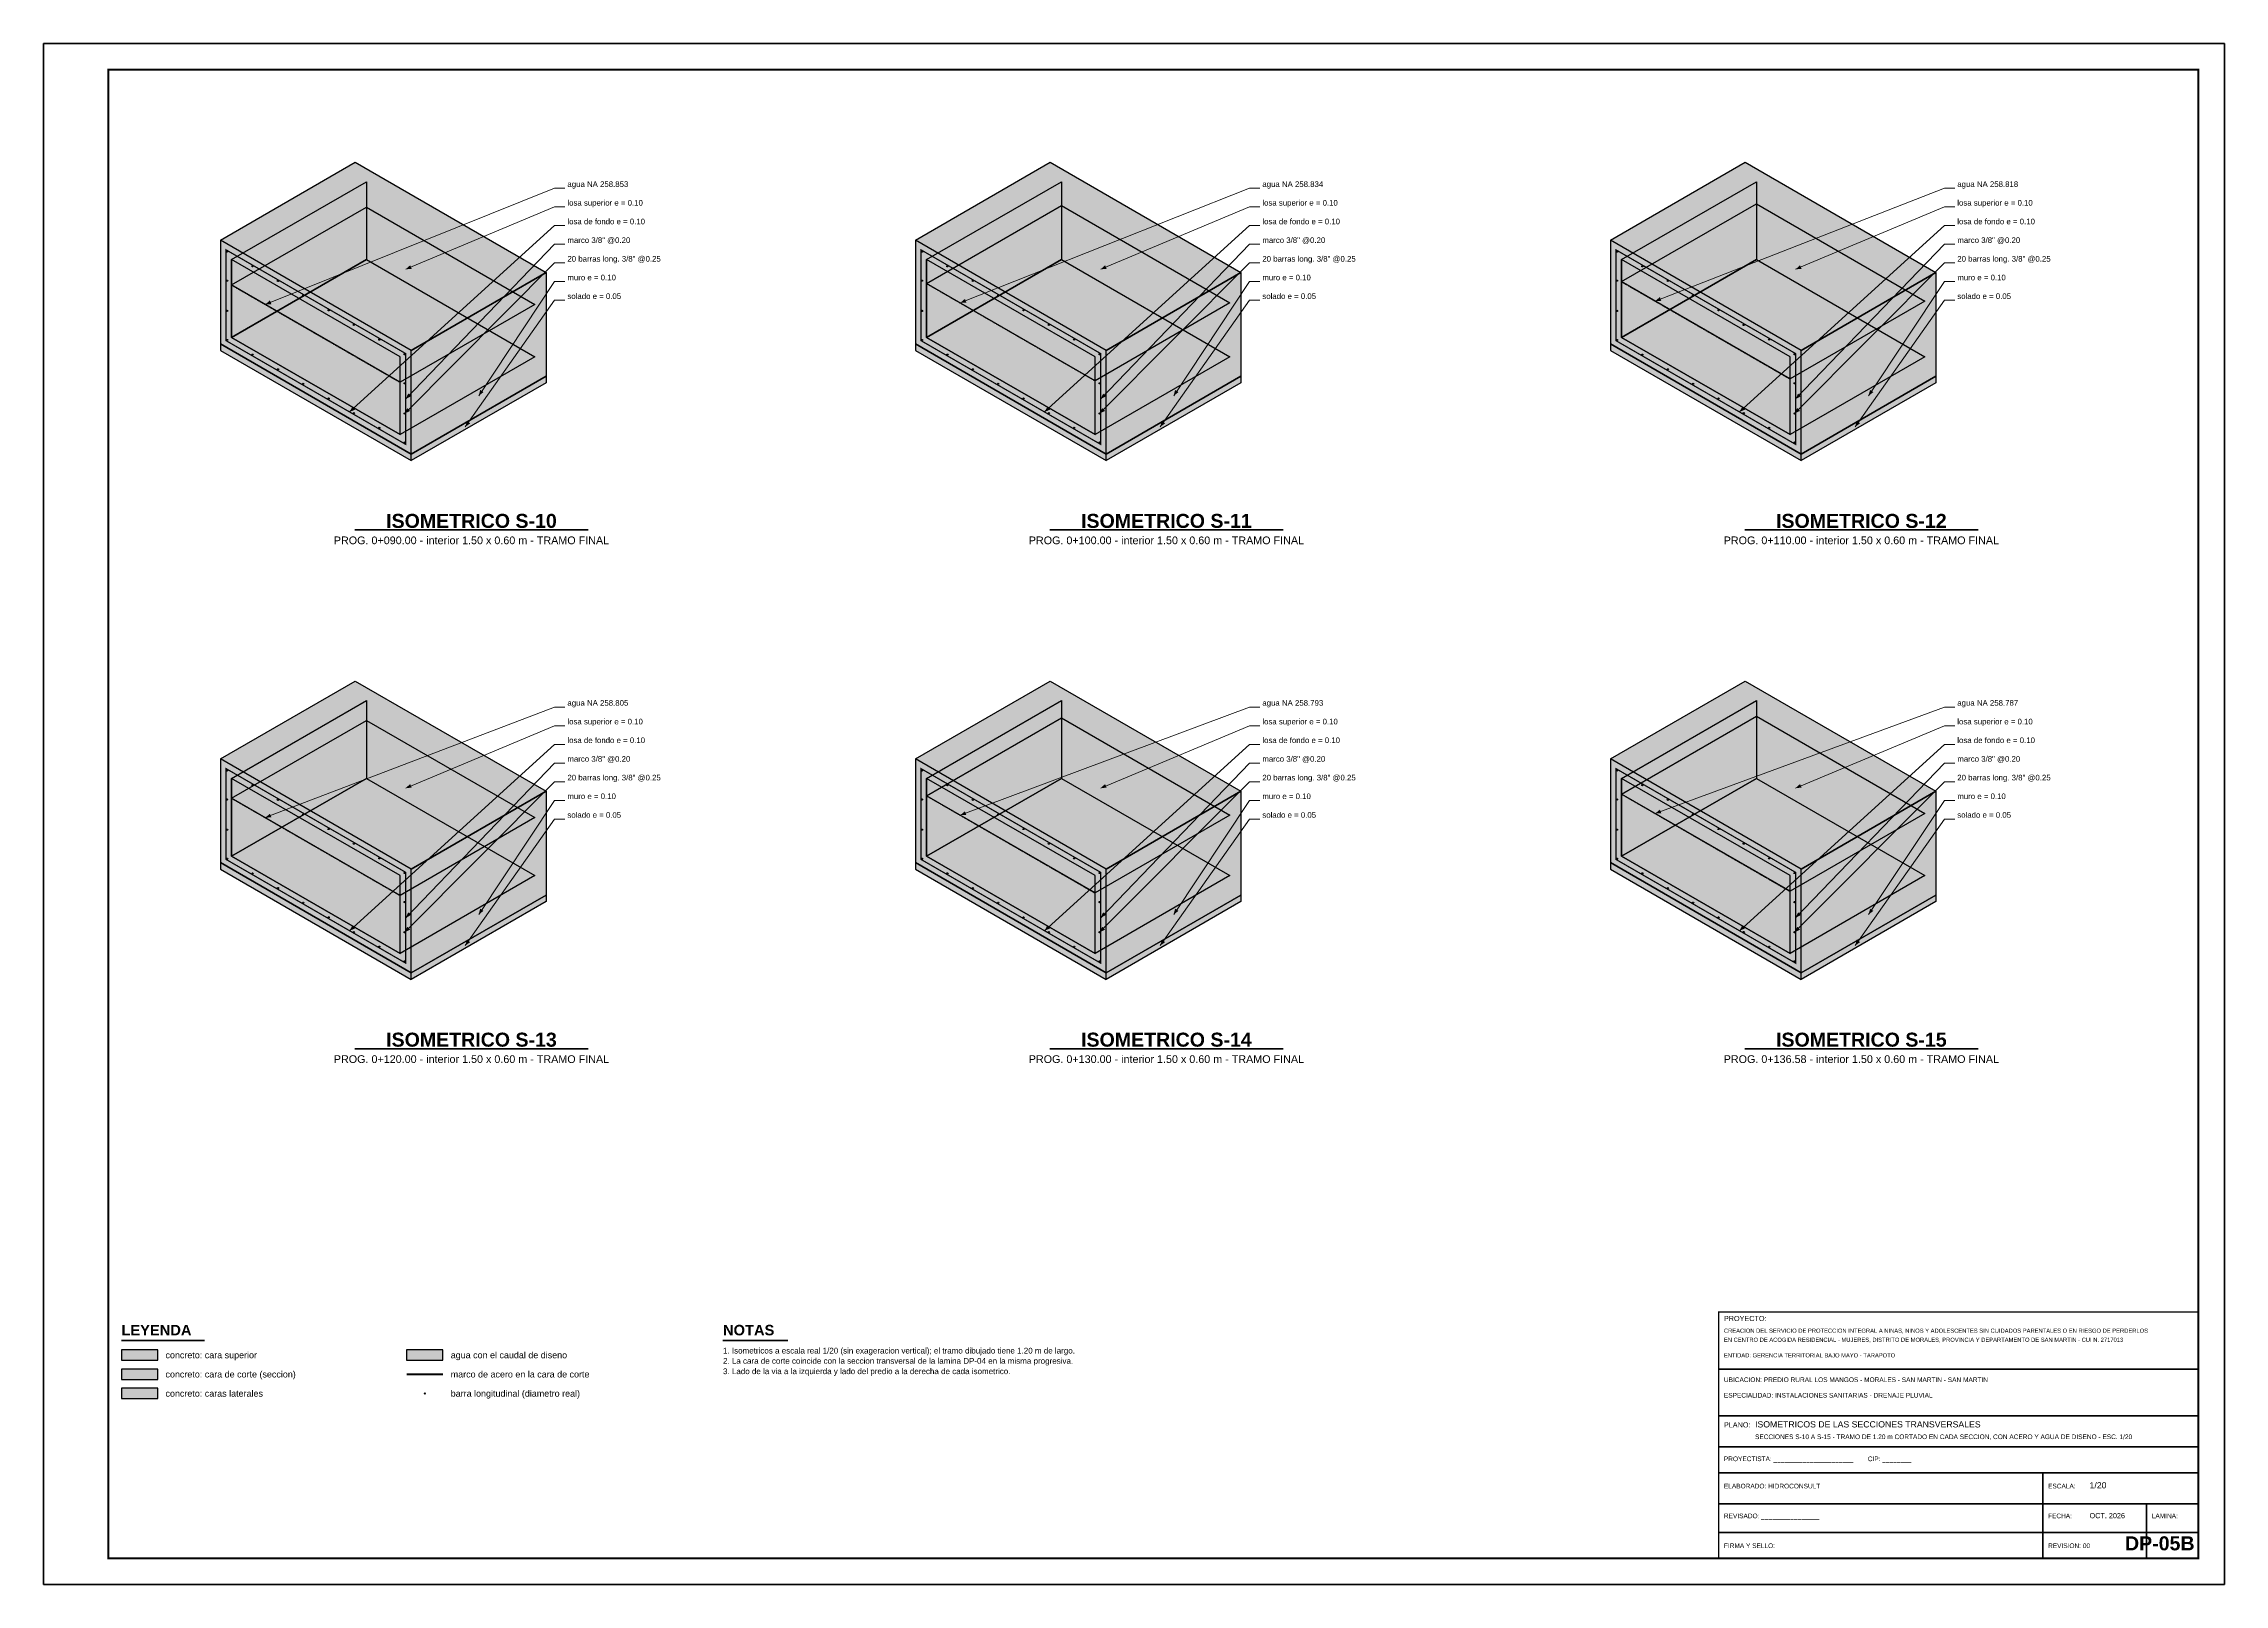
# Paper-space layout 'DP-05B' of a CAD drawing. Header units: metres, sheet in millimetres. Extents: x 0 to 841, y 0 to 594.
# The model-space entities are those that its viewports show. They can reach past a viewport. Long polylines and large blocks are cut down to what shows.
import ezdxf
from ezdxf.enums import TextEntityAlignment as Align

# ---------------------------------------------------------------- set-up
doc = ezdxf.new("R2010")
doc.units = ezdxf.units.M
doc.header["$LTSCALE"] = 0.25
doc.linetypes.add('DASHED', pattern=[1.524, 1.27, -0.254])
for name, color, linetype, lineweight in [('ACERO', 1, 'CONTINUOUS', 35), ('AGUA', 150, 'DASHED', 25), ('LLAMADAS', 30, 'CONTINUOUS', 18), ('MARCO', 7, 'CONTINUOUS', 50), ('ROTULO', 7, 'CONTINUOUS', 35), ('TITULOS', 160, 'CONTINUOUS', 35)]:
    doc.layers.add(name, color=color, linetype=linetype, lineweight=lineweight)
for name, color, linetype in [('ACERO-PUNTOS', 5, 'CONTINUOUS'), ('ISO-ARISTAS', 8, 'CONTINUOUS'), ('LEYENDA', 7, 'CONTINUOUS'), ('ROTULO-TEXTO', 7, 'CONTINUOUS'), ('TEXTOS', 7, 'CONTINUOUS'), ('TEXTOS-NOTAS', 7, 'CONTINUOUS')]:
    doc.layers.add(name, color=color, linetype=linetype)
for name, color, linetype, true_color in [('AGUA-RELLENO', 150, 'CONTINUOUS', 0xcde4f6), ('ISO-AGUA', 150, 'CONTINUOUS', 0x82bef0), ('ISO-CONCRETO-LAT1', 253, 'CONTINUOUS', 0xcecece), ('ISO-CONCRETO-LAT2', 252, 'CONTINUOUS', 0xb2b2b2), ('ISO-CONCRETO-SUP', 254, 'CONTINUOUS', 0xe8e8e8)]:
    doc.layers.add(name, color=color, linetype=linetype, true_color=true_color)
doc.styles.get("Standard").update_dxf_attribs({"font": 'arial.ttf'})
doc.styles.add('TITULOS', font='arialbd.ttf')

# ---------------------------------------------------------------- blocks, each defined once
blk = doc.blocks.new('ACERO-38')
at = {"layer": 'ACERO-PUNTOS'}
h = blk.add_hatch(color=5, dxfattribs=at)
h.dxf.hatch_style = 1
h.paths.add_polyline_path([(-0.00475, 0, 1), (0.00475, 0, 1)])
at = {"layer": 'ACERO-PUNTOS', "color": 5}
blk.add_circle((0, 0), 0.00475, dxfattribs=at)

msp = doc.modelspace()

# ---------------------------------------------------------------- hatches: boundary and pattern name
at = {"layer": 'AGUA-RELLENO', "true_color": 0xcde4f6}
h = msp.add_hatch(color=7, dxfattribs=at)
h.dxf.hatch_style = 1
h.paths.add_polyline_path([(184.49, 9.615), (185.79, 8.865), (185.79, 9.269), (184.49, 10.019)])
h = msp.add_hatch(color=7, dxfattribs=at)
h.dxf.hatch_style = 1
h.paths.add_polyline_path([(189.85, 9.615), (191.15, 8.865), (191.15, 9.281), (189.85, 10.031)])
h = msp.add_hatch(color=7, dxfattribs=at)
h.dxf.hatch_style = 1
h.paths.add_polyline_path([(195.21, 9.615), (196.51, 8.865), (196.51, 9.295), (195.21, 10.045)])
h = msp.add_hatch(color=7, dxfattribs=at)
h.dxf.hatch_style = 1
h.paths.add_polyline_path([(184.49, 5.615), (185.79, 4.865), (185.79, 5.312), (184.49, 6.062)])
h = msp.add_hatch(color=7, dxfattribs=at)
h.dxf.hatch_style = 1
h.paths.add_polyline_path([(189.85, 5.615), (191.15, 4.865), (191.15, 5.331), (189.85, 6.081)])
h = msp.add_hatch(color=7, dxfattribs=at)
h.dxf.hatch_style = 1
h.paths.add_polyline_path([(195.21, 5.615), (196.51, 4.865), (196.51, 5.344), (195.21, 6.094)])
h = msp.add_hatch(color=7, dxfattribs=at)
h.dxf.hatch_style = 1
h.paths.add_polyline_path([(185.84, 1.728), (186.12, 1.728), (186.12, 1.808), (185.84, 1.808)])
at = {"layer": 'ISO-CONCRETO-LAT1', "true_color": 0xcecece}
h = msp.add_hatch(color=7, dxfattribs=at)
h.dxf.hatch_style = 1
h.paths.add_polyline_path([(184.404, 9.565), (185.876, 8.715), (185.876, 9.515), (184.404, 10.365)])
h.paths.add_polyline_path([(184.49, 9.615), (185.79, 8.865), (185.79, 9.465), (184.49, 10.215)], flags=16)
h = msp.add_hatch(color=7, dxfattribs=at)
h.dxf.hatch_style = 1
h.paths.add_polyline_path([(189.764, 9.565), (191.236, 8.715), (191.236, 9.515), (189.764, 10.365)])
h.paths.add_polyline_path([(189.85, 9.615), (191.15, 8.865), (191.15, 9.465), (189.85, 10.215)], flags=16)
h = msp.add_hatch(color=7, dxfattribs=at)
h.dxf.hatch_style = 1
h.paths.add_polyline_path([(195.124, 9.565), (196.596, 8.715), (196.596, 9.515), (195.124, 10.365)])
h.paths.add_polyline_path([(195.21, 9.615), (196.51, 8.865), (196.51, 9.465), (195.21, 10.215)], flags=16)
h = msp.add_hatch(color=7, dxfattribs=at)
h.dxf.hatch_style = 1
h.paths.add_polyline_path([(184.404, 5.565), (185.876, 4.715), (185.876, 5.515), (184.404, 6.365)])
h.paths.add_polyline_path([(184.49, 5.615), (185.79, 4.865), (185.79, 5.465), (184.49, 6.215)], flags=16)
h = msp.add_hatch(color=7, dxfattribs=at)
h.dxf.hatch_style = 1
h.paths.add_polyline_path([(189.764, 5.565), (191.236, 4.715), (191.236, 5.515), (189.764, 6.365)])
h.paths.add_polyline_path([(189.85, 5.615), (191.15, 4.865), (191.15, 5.465), (189.85, 6.215)], flags=16)
h = msp.add_hatch(color=7, dxfattribs=at)
h.dxf.hatch_style = 1
h.paths.add_polyline_path([(195.124, 5.565), (196.596, 4.715), (196.596, 5.515), (195.124, 6.365)])
h.paths.add_polyline_path([(195.21, 5.615), (196.51, 4.865), (196.51, 5.465), (195.21, 6.215)], flags=16)
h = msp.add_hatch(color=7, dxfattribs=at)
h.dxf.hatch_style = 1
h.paths.add_polyline_path([(183.64, 1.58), (183.92, 1.58), (183.92, 1.66), (183.64, 1.66)])
at = {"layer": 'ISO-CONCRETO-LAT2', "true_color": 0xb2b2b2}
h = msp.add_hatch(color=7, dxfattribs=at)
h.dxf.hatch_style = 1
h.paths.add_polyline_path([(183.64, 1.432), (183.92, 1.432), (183.92, 1.512), (183.64, 1.512)])
at = {"layer": 'ISO-CONCRETO-SUP', "true_color": 0xe8e8e8}
h = msp.add_hatch(color=7, dxfattribs=at)
h.dxf.hatch_style = 1
h.paths.add_polyline_path([(183.64, 1.728), (183.92, 1.728), (183.92, 1.808), (183.64, 1.808)])

# ---------------------------------------------------------------- linework, layer by layer
at = {"layer": 'ACERO', "const_width": 0.0095}
for points in [[(184.447, 9.59), (185.833, 8.79), (185.833, 9.49), (184.447, 10.29)], [(189.807, 9.59), (191.193, 8.79), (191.193, 9.49), (189.807, 10.29)], [(195.167, 9.59), (196.553, 8.79), (196.553, 9.49), (195.167, 10.29)], [(184.447, 5.59), (185.833, 4.79), (185.833, 5.49), (184.447, 6.29)], [(189.807, 5.59), (191.193, 4.79), (191.193, 5.49), (189.807, 6.29)], [(195.167, 5.59), (196.553, 4.79), (196.553, 5.49), (195.167, 6.29)]]:
    msp.add_lwpolyline(points, close=True, dxfattribs=at)
at = {"layer": 'ACERO', "const_width": 0.014}
msp.add_lwpolyline([(185.84, 1.62), (186.12, 1.62)], dxfattribs=at)
at = {"layer": 'AGUA'}
for points in [[(184.49, 10.019), (185.79, 9.269)], [(189.85, 10.031), (191.15, 9.281)], [(195.21, 10.045), (196.51, 9.295)], [(184.49, 6.062), (185.79, 5.312)], [(189.85, 6.081), (191.15, 5.331)], [(195.21, 6.094), (196.51, 5.344)]]:
    msp.add_lwpolyline(points, dxfattribs=at)
at = {"layer": 'AGUA-RELLENO'}
msp.add_lwpolyline([(185.84, 1.728), (186.12, 1.728), (186.12, 1.808), (185.84, 1.808)], close=True, dxfattribs=at)
at = {"layer": 'ISO-AGUA', "true_color": 0x82bef0}
for points in [[(185.53, 10.619), (186.829, 9.869), (184.49, 10.019), (185.79, 9.269)], [(190.89, 10.631), (192.189, 9.881), (189.85, 10.031), (191.15, 9.281)], [(196.25, 10.645), (197.549, 9.895), (195.21, 10.045), (196.51, 9.295)], [(185.53, 6.662), (186.829, 5.912), (184.49, 6.062), (185.79, 5.312)], [(190.89, 6.681), (192.189, 5.931), (189.85, 6.081), (191.15, 5.331)], [(196.25, 6.694), (197.549, 5.944), (195.21, 6.094), (196.51, 5.344)]]:
    msp.add_solid(points, dxfattribs=at)
at = {"layer": 'ISO-ARISTAS'}
for points in [[(185.443, 10.965), (186.915, 10.115), (185.876, 9.515), (184.404, 10.365)], [(190.803, 10.965), (192.275, 10.115), (191.236, 9.515), (189.764, 10.365)], [(196.163, 10.965), (197.635, 10.115), (196.596, 9.515), (195.124, 10.365)], [(185.53, 10.215), (184.49, 9.615), (184.49, 10.215), (185.53, 10.815)], [(190.89, 10.215), (189.85, 9.615), (189.85, 10.215), (190.89, 10.815)], [(196.25, 10.215), (195.21, 9.615), (195.21, 10.215), (196.25, 10.815)], [(185.53, 10.619), (186.829, 9.869), (185.79, 9.269), (184.49, 10.019)], [(190.89, 10.631), (192.189, 9.881), (191.15, 9.281), (189.85, 10.031)], [(196.25, 10.645), (197.549, 9.895), (196.51, 9.295), (195.21, 10.045)], [(184.404, 9.565), (185.876, 8.715), (185.876, 9.515), (184.404, 10.365)], [(189.764, 9.565), (191.236, 8.715), (191.236, 9.515), (189.764, 10.365)], [(195.124, 9.565), (196.596, 8.715), (196.596, 9.515), (195.124, 10.365)], [(185.53, 10.215), (186.829, 9.465), (185.79, 8.865), (184.49, 9.615)], [(184.49, 9.615), (185.79, 8.865), (185.79, 9.465), (184.49, 10.215)], [(186.915, 9.315), (185.876, 8.715), (185.876, 9.515), (186.915, 10.115)], [(190.89, 10.215), (192.189, 9.465), (191.15, 8.865), (189.85, 9.615)], [(189.85, 9.615), (191.15, 8.865), (191.15, 9.465), (189.85, 10.215)], [(192.275, 9.315), (191.236, 8.715), (191.236, 9.515), (192.275, 10.115)], [(196.25, 10.215), (197.549, 9.465), (196.51, 8.865), (195.21, 9.615)], [(195.21, 9.615), (196.51, 8.865), (196.51, 9.465), (195.21, 10.215)], [(197.635, 9.315), (196.596, 8.715), (196.596, 9.515), (197.635, 10.115)], [(184.404, 9.515), (185.876, 8.665), (185.876, 8.715), (184.404, 9.565)], [(189.764, 9.515), (191.236, 8.665), (191.236, 8.715), (189.764, 9.565)], [(195.124, 9.515), (196.596, 8.665), (196.596, 8.715), (195.124, 9.565)], [(186.915, 9.265), (185.876, 8.665), (185.876, 8.715), (186.915, 9.315)], [(192.275, 9.265), (191.236, 8.665), (191.236, 8.715), (192.275, 9.315)], [(197.635, 9.265), (196.596, 8.665), (196.596, 8.715), (197.635, 9.315)], [(185.443, 6.965), (186.915, 6.115), (185.876, 5.515), (184.404, 6.365)], [(190.803, 6.965), (192.275, 6.115), (191.236, 5.515), (189.764, 6.365)], [(196.163, 6.965), (197.635, 6.115), (196.596, 5.515), (195.124, 6.365)], [(185.53, 6.215), (184.49, 5.615), (184.49, 6.215), (185.53, 6.815)], [(190.89, 6.215), (189.85, 5.615), (189.85, 6.215), (190.89, 6.815)], [(196.25, 6.215), (195.21, 5.615), (195.21, 6.215), (196.25, 6.815)], [(185.53, 6.662), (186.829, 5.912), (185.79, 5.312), (184.49, 6.062)], [(190.89, 6.681), (192.189, 5.931), (191.15, 5.331), (189.85, 6.081)], [(196.25, 6.694), (197.549, 5.944), (196.51, 5.344), (195.21, 6.094)], [(184.404, 5.565), (185.876, 4.715), (185.876, 5.515), (184.404, 6.365)], [(189.764, 5.565), (191.236, 4.715), (191.236, 5.515), (189.764, 6.365)], [(195.124, 5.565), (196.596, 4.715), (196.596, 5.515), (195.124, 6.365)], [(185.53, 6.215), (186.829, 5.465), (185.79, 4.865), (184.49, 5.615)], [(184.49, 5.615), (185.79, 4.865), (185.79, 5.465), (184.49, 6.215)], [(186.915, 5.315), (185.876, 4.715), (185.876, 5.515), (186.915, 6.115)], [(190.89, 6.215), (192.189, 5.465), (191.15, 4.865), (189.85, 5.615)], [(189.85, 5.615), (191.15, 4.865), (191.15, 5.465), (189.85, 6.215)], [(192.275, 5.315), (191.236, 4.715), (191.236, 5.515), (192.275, 6.115)], [(196.25, 6.215), (197.549, 5.465), (196.51, 4.865), (195.21, 5.615)], [(195.21, 5.615), (196.51, 4.865), (196.51, 5.465), (195.21, 6.215)], [(197.635, 5.315), (196.596, 4.715), (196.596, 5.515), (197.635, 6.115)], [(184.404, 5.515), (185.876, 4.665), (185.876, 4.715), (184.404, 5.565)], [(189.764, 5.515), (191.236, 4.665), (191.236, 4.715), (189.764, 5.565)], [(195.124, 5.515), (196.596, 4.665), (196.596, 4.715), (195.124, 5.565)], [(186.915, 5.265), (185.876, 4.665), (185.876, 4.715), (186.915, 5.315)], [(192.275, 5.265), (191.236, 4.665), (191.236, 4.715), (192.275, 5.315)], [(197.635, 5.265), (196.596, 4.665), (196.596, 4.715), (197.635, 5.315)]]:
    msp.add_lwpolyline(points, close=True, dxfattribs=at)
at = {"layer": 'ISO-CONCRETO-LAT1'}
msp.add_lwpolyline([(183.64, 1.58), (183.92, 1.58), (183.92, 1.66), (183.64, 1.66)], close=True, dxfattribs=at)
at = {"layer": 'ISO-CONCRETO-LAT1', "true_color": 0xcecece}
for points in [[(184.404, 9.515), (185.876, 8.665), (184.404, 9.565), (185.876, 8.715)], [(189.764, 9.515), (191.236, 8.665), (189.764, 9.565), (191.236, 8.715)], [(195.124, 9.515), (196.596, 8.665), (195.124, 9.565), (196.596, 8.715)], [(184.404, 5.515), (185.876, 4.665), (184.404, 5.565), (185.876, 4.715)], [(189.764, 5.515), (191.236, 4.665), (189.764, 5.565), (191.236, 4.715)], [(195.124, 5.515), (196.596, 4.665), (195.124, 5.565), (196.596, 4.715)]]:
    msp.add_solid(points, dxfattribs=at)
at = {"layer": 'ISO-CONCRETO-LAT2'}
msp.add_lwpolyline([(183.64, 1.432), (183.92, 1.432), (183.92, 1.512), (183.64, 1.512)], close=True, dxfattribs=at)
at = {"layer": 'ISO-CONCRETO-LAT2', "true_color": 0xb2b2b2}
for points in [[(185.53, 10.215), (184.49, 9.615), (185.53, 10.815), (184.49, 10.215)], [(190.89, 10.215), (189.85, 9.615), (190.89, 10.815), (189.85, 10.215)], [(196.25, 10.215), (195.21, 9.615), (196.25, 10.815), (195.21, 10.215)], [(186.915, 9.315), (185.876, 8.715), (186.915, 10.115), (185.876, 9.515)], [(192.275, 9.315), (191.236, 8.715), (192.275, 10.115), (191.236, 9.515)], [(197.635, 9.315), (196.596, 8.715), (197.635, 10.115), (196.596, 9.515)], [(186.915, 9.265), (185.876, 8.665), (186.915, 9.315), (185.876, 8.715)], [(192.275, 9.265), (191.236, 8.665), (192.275, 9.315), (191.236, 8.715)], [(197.635, 9.265), (196.596, 8.665), (197.635, 9.315), (196.596, 8.715)], [(185.53, 6.215), (184.49, 5.615), (185.53, 6.815), (184.49, 6.215)], [(190.89, 6.215), (189.85, 5.615), (190.89, 6.815), (189.85, 6.215)], [(196.25, 6.215), (195.21, 5.615), (196.25, 6.815), (195.21, 6.215)], [(186.915, 5.315), (185.876, 4.715), (186.915, 6.115), (185.876, 5.515)], [(192.275, 5.315), (191.236, 4.715), (192.275, 6.115), (191.236, 5.515)], [(197.635, 5.315), (196.596, 4.715), (197.635, 6.115), (196.596, 5.515)], [(186.915, 5.265), (185.876, 4.665), (186.915, 5.315), (185.876, 4.715)], [(192.275, 5.265), (191.236, 4.665), (192.275, 5.315), (191.236, 4.715)], [(197.635, 5.265), (196.596, 4.665), (197.635, 5.315), (196.596, 4.715)]]:
    msp.add_solid(points, dxfattribs=at)
at = {"layer": 'ISO-CONCRETO-SUP'}
msp.add_lwpolyline([(183.64, 1.728), (183.92, 1.728), (183.92, 1.808), (183.64, 1.808)], close=True, dxfattribs=at)
at = {"layer": 'ISO-CONCRETO-SUP', "true_color": 0xe8e8e8}
for points in [[(185.443, 10.965), (186.915, 10.115), (184.404, 10.365), (185.876, 9.515)], [(190.803, 10.965), (192.275, 10.115), (189.764, 10.365), (191.236, 9.515)], [(196.163, 10.965), (197.635, 10.115), (195.124, 10.365), (196.596, 9.515)], [(185.53, 10.215), (186.829, 9.465), (184.49, 9.615), (185.79, 8.865)], [(190.89, 10.215), (192.189, 9.465), (189.85, 9.615), (191.15, 8.865)], [(196.25, 10.215), (197.549, 9.465), (195.21, 9.615), (196.51, 8.865)], [(185.443, 6.965), (186.915, 6.115), (184.404, 6.365), (185.876, 5.515)], [(190.803, 6.965), (192.275, 6.115), (189.764, 6.365), (191.236, 5.515)], [(196.163, 6.965), (197.635, 6.115), (195.124, 6.365), (196.596, 5.515)], [(185.53, 6.215), (186.829, 5.465), (184.49, 5.615), (185.79, 4.865)], [(190.89, 6.215), (192.189, 5.465), (189.85, 5.615), (191.15, 4.865)], [(196.25, 6.215), (197.549, 5.465), (195.21, 5.615), (196.51, 4.865)]]:
    msp.add_solid(points, dxfattribs=at)
at = {"layer": 'LLAMADAS'}
for p, q in [((186.98, 10.765), (184.75, 9.869)), ((187.06, 10.765), (186.98, 10.765)), ((192.34, 10.765), (190.11, 9.881)), ((192.42, 10.765), (192.34, 10.765)), ((197.7, 10.765), (195.47, 9.895)), ((197.78, 10.765), (197.7, 10.765)), ((186.98, 10.621), (185.833, 10.14)), ((187.06, 10.621), (186.98, 10.621)), ((192.34, 10.621), (191.193, 10.14)), ((192.42, 10.621), (192.34, 10.621)), ((197.7, 10.621), (196.553, 10.14)), ((197.78, 10.621), (197.7, 10.621)), ((186.98, 10.477), (185.4, 9.04)), ((187.06, 10.477), (186.98, 10.477)), ((192.34, 10.477), (190.76, 9.04)), ((192.42, 10.477), (192.34, 10.477)), ((197.7, 10.477), (196.12, 9.04)), ((197.78, 10.477), (197.7, 10.477)), ((186.98, 10.333), (185.833, 9.14)), ((187.06, 10.333), (186.98, 10.333)), ((192.34, 10.333), (191.193, 9.14)), ((192.42, 10.333), (192.34, 10.333)), ((197.7, 10.333), (196.553, 9.14)), ((197.78, 10.333), (197.7, 10.333)), ((186.98, 10.189), (185.825, 9.028)), ((187.06, 10.189), (186.98, 10.189)), ((192.34, 10.189), (191.185, 9.028)), ((192.42, 10.189), (192.34, 10.189)), ((197.7, 10.189), (196.545, 9.028)), ((197.78, 10.189), (197.7, 10.189)), ((186.98, 10.045), (186.396, 9.165)), ((187.06, 10.045), (186.98, 10.045)), ((192.34, 10.045), (191.756, 9.165)), ((192.42, 10.045), (192.34, 10.045)), ((197.7, 10.045), (197.116, 9.165)), ((197.78, 10.045), (197.7, 10.045)), ((186.98, 9.901), (186.292, 8.925)), ((187.06, 9.901), (186.98, 9.901)), ((192.34, 9.901), (191.652, 8.925)), ((192.42, 9.901), (192.34, 9.901)), ((197.7, 9.901), (197.012, 8.925)), ((197.78, 9.901), (197.7, 9.901)), ((186.98, 6.765), (184.75, 5.912)), ((187.06, 6.765), (186.98, 6.765)), ((192.34, 6.765), (190.11, 5.931)), ((192.42, 6.765), (192.34, 6.765)), ((197.7, 6.765), (195.47, 5.944)), ((197.78, 6.765), (197.7, 6.765)), ((186.98, 6.621), (185.833, 6.14)), ((187.06, 6.621), (186.98, 6.621)), ((192.34, 6.621), (191.193, 6.14)), ((192.42, 6.621), (192.34, 6.621)), ((197.7, 6.621), (196.553, 6.14)), ((197.78, 6.621), (197.7, 6.621)), ((186.98, 6.477), (185.4, 5.04)), ((187.06, 6.477), (186.98, 6.477)), ((192.34, 6.477), (190.76, 5.04)), ((192.42, 6.477), (192.34, 6.477)), ((197.7, 6.477), (196.12, 5.04)), ((197.78, 6.477), (197.7, 6.477)), ((186.98, 6.333), (185.833, 5.14)), ((187.06, 6.333), (186.98, 6.333)), ((192.34, 6.333), (191.193, 5.14)), ((192.42, 6.333), (192.34, 6.333)), ((197.7, 6.333), (196.553, 5.14)), ((197.78, 6.333), (197.7, 6.333)), ((186.98, 6.189), (185.825, 5.028)), ((187.06, 6.189), (186.98, 6.189)), ((192.34, 6.189), (191.185, 5.028)), ((192.42, 6.189), (192.34, 6.189)), ((197.7, 6.189), (196.545, 5.028)), ((197.78, 6.189), (197.7, 6.189)), ((186.98, 5.901), (186.292, 4.925)), ((186.98, 6.045), (186.396, 5.165)), ((187.06, 6.045), (186.98, 6.045)), ((187.06, 5.901), (186.98, 5.901)), ((192.34, 5.901), (191.652, 4.925)), ((192.34, 6.045), (191.756, 5.165)), ((192.42, 6.045), (192.34, 6.045)), ((192.42, 5.901), (192.34, 5.901)), ((197.7, 5.901), (197.012, 4.925)), ((197.7, 6.045), (197.116, 5.165)), ((197.78, 6.045), (197.7, 6.045)), ((197.78, 5.901), (197.7, 5.901))]:
    msp.add_line(p, q, dxfattribs=at)
for points in [[(185.833, 10.14), (185.879, 10.143), (185.867, 10.171)], [(191.193, 10.14), (191.239, 10.143), (191.227, 10.171)], [(196.553, 10.14), (196.599, 10.143), (196.587, 10.171)], [(195.47, 9.895), (195.517, 9.897), (195.506, 9.926)], [(184.75, 9.869), (184.797, 9.871), (184.785, 9.9)], [(190.11, 9.881), (190.157, 9.883), (190.146, 9.912)], [(185.833, 9.14), (185.874, 9.161), (185.852, 9.182)], [(186.396, 9.165), (186.433, 9.193), (186.407, 9.21)], [(191.193, 9.14), (191.234, 9.161), (191.212, 9.182)], [(191.756, 9.165), (191.793, 9.193), (191.767, 9.21)], [(196.553, 9.14), (196.594, 9.161), (196.572, 9.182)], [(197.116, 9.165), (197.153, 9.193), (197.127, 9.21)], [(185.4, 9.04), (185.443, 9.058), (185.422, 9.081)], [(185.825, 9.028), (185.867, 9.048), (185.845, 9.07)], [(186.292, 8.925), (186.33, 8.952), (186.305, 8.97)], [(190.76, 9.04), (190.803, 9.058), (190.782, 9.081)], [(191.185, 9.028), (191.227, 9.048), (191.205, 9.07)], [(191.652, 8.925), (191.69, 8.952), (191.665, 8.97)], [(196.12, 9.04), (196.163, 9.058), (196.142, 9.081)], [(196.545, 9.028), (196.587, 9.048), (196.565, 9.07)], [(197.012, 8.925), (197.05, 8.952), (197.025, 8.97)], [(185.833, 6.14), (185.879, 6.143), (185.867, 6.171)], [(191.193, 6.14), (191.239, 6.143), (191.227, 6.171)], [(196.553, 6.14), (196.599, 6.143), (196.587, 6.171)], [(184.75, 5.912), (184.797, 5.914), (184.786, 5.942)], [(190.11, 5.931), (190.157, 5.932), (190.146, 5.961)], [(195.47, 5.944), (195.517, 5.945), (195.506, 5.974)], [(185.4, 5.04), (185.443, 5.058), (185.422, 5.081)], [(185.825, 5.028), (185.867, 5.048), (185.845, 5.07)], [(185.833, 5.14), (185.874, 5.161), (185.852, 5.182)], [(186.396, 5.165), (186.433, 5.193), (186.407, 5.21)], [(190.76, 5.04), (190.803, 5.058), (190.782, 5.081)], [(191.185, 5.028), (191.227, 5.048), (191.205, 5.07)], [(191.193, 5.14), (191.234, 5.161), (191.212, 5.182)], [(191.756, 5.165), (191.793, 5.193), (191.767, 5.21)], [(196.12, 5.04), (196.163, 5.058), (196.142, 5.081)], [(196.545, 5.028), (196.587, 5.048), (196.565, 5.07)], [(196.553, 5.14), (196.594, 5.161), (196.572, 5.182)], [(197.116, 5.165), (197.153, 5.193), (197.127, 5.21)], [(186.292, 4.925), (186.33, 4.952), (186.305, 4.97)], [(191.652, 4.925), (191.69, 4.952), (191.665, 4.97)], [(197.012, 4.925), (197.05, 4.952), (197.025, 4.97)]]:
    msp.add_solid(points, dxfattribs=at)
at = {"layer": 'MARCO'}
msp.add_lwpolyline([(183.04, 0), (199.86, 0), (199.86, 11.88), (183.04, 11.88)], close=True, dxfattribs=at)
at = {"layer": 'MARCO', "const_width": 0.016}
msp.add_lwpolyline([(183.54, 0.2), (199.66, 0.2), (199.66, 11.68), (183.54, 11.68)], close=True, dxfattribs=at)
at = {"layer": 'ROTULO'}
for p, q in [((195.96, 1.66), (199.66, 1.66)), ((195.96, 1.3), (199.66, 1.3)), ((195.96, 1.06), (199.66, 1.06)), ((195.96, 0.86), (199.66, 0.86)), ((198.46, 0.86), (198.46, 0.2)), ((195.96, 0.62), (199.66, 0.62)), ((199.26, 0.62), (199.26, 0.2)), ((195.96, 0.4), (199.66, 0.4))]:
    msp.add_line(p, q, dxfattribs=at)
at = {"layer": 'ROTULO', "const_width": 0.01}
msp.add_lwpolyline([(195.96, 0.2), (199.66, 0.2), (199.66, 2.1), (195.96, 2.1)], close=True, dxfattribs=at)
at = {"layer": 'TITULOS'}
for p, q in [((185.44, 8.13), (187.24, 8.13)), ((190.8, 8.13), (192.6, 8.13)), ((196.16, 8.13), (197.96, 8.13)), ((185.44, 4.13), (187.24, 4.13)), ((190.8, 4.13), (192.6, 4.13)), ((196.16, 4.13), (197.96, 4.13)), ((183.64, 1.88), (184.28, 1.88)), ((188.28, 1.88), (188.78, 1.88))]:
    msp.add_line(p, q, dxfattribs=at)

# ---------------------------------------------------------------- block references
for p in [(184.455, 10.276), (189.815, 10.276), (195.175, 10.276), (184.651, 10.163), (190.011, 10.163), (195.371, 10.163), (184.455, 10.052), (184.847, 10.05), (185.042, 9.937), (189.815, 10.052), (190.207, 10.05), (190.402, 9.937), (195.175, 10.052), (195.567, 10.05), (195.762, 9.937), (184.455, 9.819), (185.238, 9.824), (189.815, 9.819), (190.598, 9.824), (195.175, 9.819), (195.958, 9.824), (184.455, 9.595), (185.433, 9.711), (185.629, 9.598), (189.815, 9.595), (190.793, 9.711), (190.989, 9.598), (195.175, 9.595), (196.153, 9.711), (196.349, 9.598), (184.651, 9.482), (185.825, 9.485), (190.011, 9.482), (191.185, 9.485), (195.371, 9.482), (196.545, 9.485), (184.847, 9.369), (185.042, 9.256), (185.825, 9.261), (190.207, 9.369), (190.402, 9.256), (191.185, 9.261), (195.567, 9.369), (195.762, 9.256), (196.545, 9.261), (185.238, 9.143), (190.598, 9.143), (195.958, 9.143), (185.433, 9.03), (185.629, 8.917), (185.825, 9.028), (190.793, 9.03), (190.989, 8.917), (191.185, 9.028), (196.153, 9.03), (196.349, 8.917), (196.545, 9.028), (185.825, 8.804), (191.185, 8.804), (196.545, 8.804), (184.455, 6.276), (189.815, 6.276), (195.175, 6.276), (184.455, 6.052), (184.651, 6.163), (189.815, 6.052), (190.011, 6.163), (195.175, 6.052), (195.371, 6.163), (184.847, 6.05), (185.042, 5.937), (190.207, 6.05), (190.402, 5.937), (195.567, 6.05), (195.762, 5.937), (184.455, 5.819), (185.238, 5.824), (189.815, 5.819), (190.598, 5.824), (195.175, 5.819), (195.958, 5.824), (184.455, 5.595), (185.433, 5.711), (185.629, 5.598), (189.815, 5.595), (190.793, 5.711), (190.989, 5.598), (195.175, 5.595), (196.153, 5.711), (196.349, 5.598), (184.651, 5.482), (185.825, 5.485), (190.011, 5.482), (191.185, 5.485), (195.371, 5.482), (196.545, 5.485), (184.847, 5.369), (185.042, 5.256), (185.825, 5.261), (190.207, 5.369), (190.402, 5.256), (191.185, 5.261), (195.567, 5.369), (195.762, 5.256), (196.545, 5.261), (185.238, 5.143), (190.598, 5.143), (195.958, 5.143), (185.433, 5.03), (185.629, 4.917), (185.825, 5.028), (190.793, 5.03), (190.989, 4.917), (191.185, 5.028), (196.153, 5.03), (196.349, 4.917), (196.545, 5.028), (185.825, 4.804), (191.185, 4.804), (196.545, 4.804)]:
    msp.add_blockref('ACERO-38', p)
at = {"layer": 'ACERO-PUNTOS'}
msp.add_blockref('ACERO-38', (185.98, 1.472), dxfattribs=at)

# ---------------------------------------------------------------- texts
at = {"layer": 'LEYENDA'}
for s, p in [('concreto: cara superior', (183.98, 1.768)), ('agua con el caudal de diseno', (186.18, 1.768)), ('concreto: cara de corte (seccion)', (183.98, 1.62)), ('marco de acero en la cara de corte', (186.18, 1.62)), ('concreto: caras laterales', (183.98, 1.472)), ('barra longitudinal (diametro real)', (186.18, 1.472))]:
    msp.add_text(s, height=0.0494, dxfattribs=at).set_placement(p, align=Align.MIDDLE_LEFT)
at = {"layer": 'ROTULO-TEXTO'}
for s, height, p in [('PROYECTO:', 0.04, (196, 2.03)), ('CREACION DEL SERVICIO DE PROTECCION INTEGRAL A NINAS, NINOS Y ADOLESCENTES SIN CUIDADOS PARENTALES O EN RIESGO DE PERDERLOS', 0.032, (196, 1.94)), ('EN CENTRO DE ACOGIDA RESIDENCIAL - MUJERES, DISTRITO DE MORALES, PROVINCIA Y DEPARTAMENTO DE SAN MARTIN - CUI N. 2717013', 0.032, (196, 1.87)), ('ENTIDAD: GERENCIA TERRITORIAL BAJO MAYO - TARAPOTO', 0.032, (196, 1.75)), ('UBICACION: PREDIO RURAL LOS MANGOS - MORALES - SAN MARTIN - SAN MARTIN', 0.036, (196, 1.56)), ('ESPECIALIDAD: INSTALACIONES SANITARIAS - DRENAJE PLUVIAL', 0.036, (196, 1.44)), ('PLANO:', 0.04, (196, 1.21)), ('ISOMETRICOS DE LAS SECCIONES TRANSVERSALES', 0.048, (196.24, 1.21)), ('SECCIONES S-10 A S-15 - TRAMO DE 1.20 m CORTADO EN CADA SECCION, CON ACERO Y AGUA DE DISENO - ESC. 1/20', 0.036, (196.24, 1.12)), ('PROYECTISTA: ______________________        CIP: ________', 0.036, (196, 0.95)), ('ELABORADO: HIDROCONSULT', 0.036, (196, 0.74)), ('ESCALA:', 0.036, (198.5, 0.74)), ('1/20', 0.048, (198.82, 0.74)), ('REVISADO: ________________', 0.036, (196, 0.51)), ('FECHA:', 0.036, (198.5, 0.51)), ('OCT. 2026', 0.04, (198.82, 0.51)), ('LAMINA:', 0.036, (199.3, 0.51)), ('FIRMA Y SELLO:', 0.036, (196, 0.28)), ('REVISION: 00', 0.036, (198.5, 0.28))]:
    msp.add_text(s, height=height, dxfattribs=at).set_placement(p)
at = {"layer": 'TEXTOS'}
for s, p in [('agua NA 258.853', (187.08, 10.775)), ('agua NA 258.834', (192.44, 10.775)), ('agua NA 258.818', (197.8, 10.775)), ('losa superior e = 0.10', (187.08, 10.631)), ('losa superior e = 0.10', (192.44, 10.631)), ('losa superior e = 0.10', (197.8, 10.631)), ('losa de fondo e = 0.10', (187.08, 10.487)), ('losa de fondo e = 0.10', (192.44, 10.487)), ('losa de fondo e = 0.10', (197.8, 10.487)), ('marco 3/8" @0.20', (187.08, 10.343)), ('marco 3/8" @0.20', (192.44, 10.343)), ('marco 3/8" @0.20', (197.8, 10.343)), ('20 barras long. 3/8" @0.25', (187.08, 10.199)), ('muro e = 0.10', (187.08, 10.055)), ('20 barras long. 3/8" @0.25', (192.44, 10.199)), ('muro e = 0.10', (192.44, 10.055)), ('20 barras long. 3/8" @0.25', (197.8, 10.199)), ('muro e = 0.10', (197.8, 10.055)), ('solado e = 0.05', (187.08, 9.911)), ('solado e = 0.05', (192.44, 9.911)), ('solado e = 0.05', (197.8, 9.911)), ('agua NA 258.805', (187.08, 6.775)), ('agua NA 258.793', (192.44, 6.775)), ('agua NA 258.787', (197.8, 6.775)), ('losa superior e = 0.10', (187.08, 6.631)), ('losa superior e = 0.10', (192.44, 6.631)), ('losa superior e = 0.10', (197.8, 6.631)), ('losa de fondo e = 0.10', (187.08, 6.487)), ('losa de fondo e = 0.10', (192.44, 6.487)), ('losa de fondo e = 0.10', (197.8, 6.487)), ('20 barras long. 3/8" @0.25', (187.08, 6.199)), ('marco 3/8" @0.20', (187.08, 6.343)), ('20 barras long. 3/8" @0.25', (192.44, 6.199)), ('marco 3/8" @0.20', (192.44, 6.343)), ('20 barras long. 3/8" @0.25', (197.8, 6.199)), ('marco 3/8" @0.20', (197.8, 6.343)), ('muro e = 0.10', (187.08, 6.055)), ('muro e = 0.10', (192.44, 6.055)), ('muro e = 0.10', (197.8, 6.055)), ('solado e = 0.05', (187.08, 5.911)), ('solado e = 0.05', (192.44, 5.911)), ('solado e = 0.05', (197.8, 5.911))]:
    msp.add_text(s, height=0.0432, dxfattribs=at).set_placement(p)
for s, p in [('PROG. 0+090.00 - interior 1.50 x 0.60 m - TRAMO FINAL', (186.34, 8.05)), ('PROG. 0+100.00 - interior 1.50 x 0.60 m - TRAMO FINAL', (191.7, 8.05)), ('PROG. 0+110.00 - interior 1.50 x 0.60 m - TRAMO FINAL', (197.06, 8.05)), ('PROG. 0+120.00 - interior 1.50 x 0.60 m - TRAMO FINAL', (186.34, 4.05)), ('PROG. 0+130.00 - interior 1.50 x 0.60 m - TRAMO FINAL', (191.7, 4.05)), ('PROG. 0+136.58 - interior 1.50 x 0.60 m - TRAMO FINAL', (197.06, 4.05))]:
    msp.add_text(s, height=0.0594, dxfattribs=at).set_placement(p, align=Align.MIDDLE_CENTER)
at = {"layer": 'TEXTOS-NOTAS'}
for s, p in [('2. La cara de corte coincide con la seccion transversal de la lamina DP-04 en la misma progresiva.', (188.28, 1.701)), ('1. Isometricos a escala real 1/20 (sin exageracion vertical); el tramo dibujado tiene 1.20 m de largo.', (188.28, 1.78)), ('3. Lado de la via a la izquierda y lado del predio a la derecha de cada isometrico.', (188.28, 1.621))]:
    msp.add_text(s, height=0.0442, dxfattribs=at).set_placement(p)
at = {"layer": 'TITULOS', "style": 'TITULOS'}
for s, p in [('ISOMETRICO S-10', (186.34, 8.2)), ('ISOMETRICO S-11', (191.7, 8.2)), ('ISOMETRICO S-12', (197.06, 8.2)), ('ISOMETRICO S-13', (186.34, 4.2)), ('ISOMETRICO S-14', (191.7, 4.2)), ('ISOMETRICO S-15', (197.06, 4.2))]:
    msp.add_text(s, height=0.108, dxfattribs=at).set_placement(p, align=Align.MIDDLE_CENTER)
for s, p in [('LEYENDA', (183.64, 1.92)), ('NOTAS', (188.28, 1.92))]:
    msp.add_text(s, height=0.081, dxfattribs=at).set_placement(p)
msp.add_text('DP-05B', height=0.108, dxfattribs=at).set_placement((199.63, 0.23), align=Align.BOTTOM_RIGHT)

psp = doc.layouts.new('DP-05B')

# ---------------------------------------------------------------- viewports
at = {"layer": 'MARCO'}
psp.add_viewport(center=(420.5, 297), size=(841, 594), view_center_point=(191.45, 5.94), view_height=11.88, dxfattribs=at)

doc.saveas('drawing.dxf')
